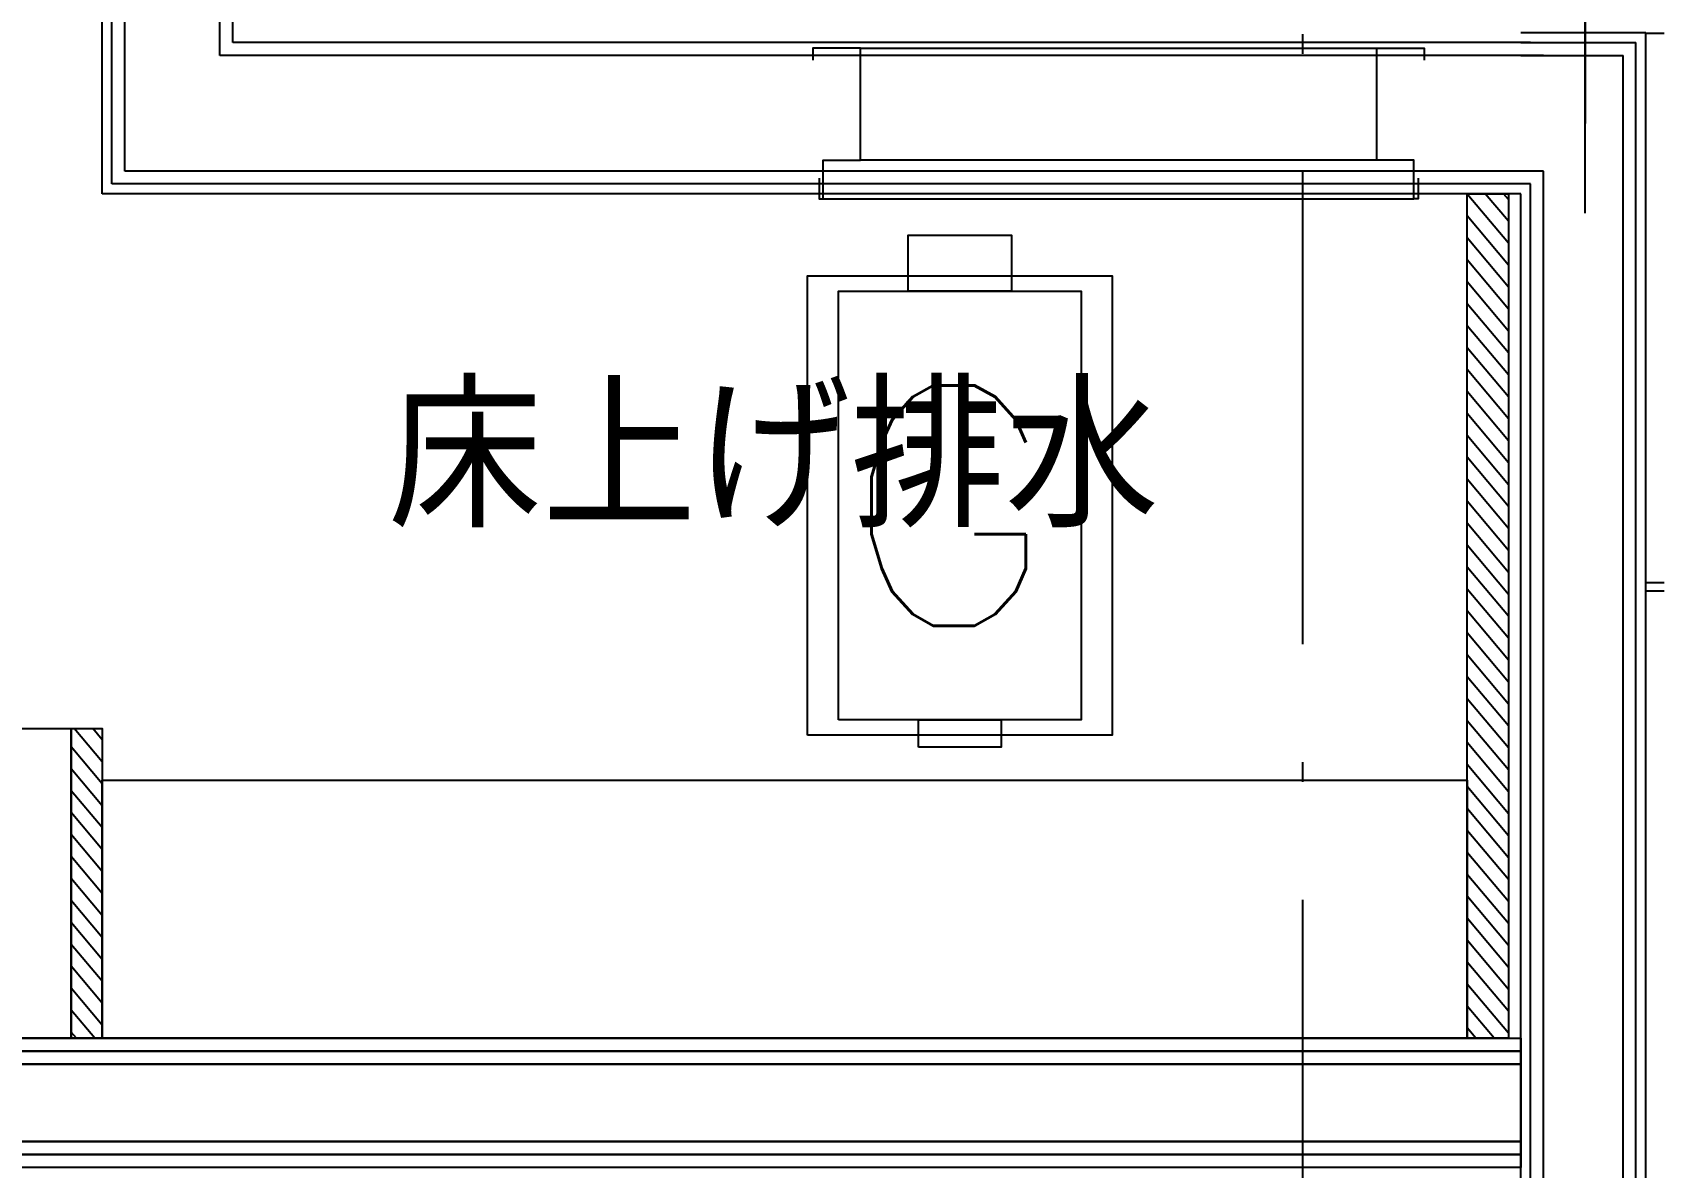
# Model space of a CAD drawing. Extents: x -120222 to -41942, y -19134 to 30932.
# Drawn here: x -79718 to -78137, y 10872 to 11971 of the extents above; entities that cross this region are included whole.
import ezdxf
from ezdxf.enums import TextEntityAlignment as Align

# ---------------------------------------------------------------- set-up
doc = ezdxf.new("R2010")
doc.units = 0
doc.header["$LTSCALE"] = 150
doc.header["$MEASUREMENT"] = 0
doc.linetypes.add('ISO-10______', pattern=[4.699, 3.048, -0.762, 0.127, -0.762])
doc.layers.get('0').update_dxf_attribs({"linetype": 'CONTINUOUS'})
for name, color, linetype in [('____-567', 7, 'CONTINUOUS'), ('____-568', 7, 'CONTINUOUS'), ('____-569', 7, 'CONTINUOUS'), ('____B', 7, 'CONTINUOUS'), ('___B', 7, 'CONTINUOUS')]:
    doc.layers.add(name, color=color, linetype=linetype)
doc.styles.get("Standard").update_dxf_attribs({"font": 'txt', "bigfont": 'BIGFONT.SHX'})

# ---------------------------------------------------------------- blocks, each defined once
blk = doc.blocks.new('____-37')
at = {"color": 8, "linetype": 'Continuous'}
for p, q in [((-85351.1, 7407.5), (-84851.1, 7407.5)), ((-84851.1, 7299), (-85351.1, 7299)), ((-85387.1, 7261.5), (-84815.1, 7261.5))]:
    blk.add_line(p, q, dxfattribs=at)
at = {"color": 8, "linetype": 'Continuous', "flags": 128}
for points in [[(-85391.1, 7281.5), (-85391.1, 7261.5), (-85387.1, 7261.5), (-85387.1, 7299), (-85351.1, 7299), (-85351.1, 7407.5), (-85351.1, 7407.5), (-85351.1, 7407.5), (-85397.1, 7407.5), (-85397.1, 7396)], [(-84811.1, 7281.5), (-84811.1, 7261.5), (-84815.1, 7261.5), (-84815.1, 7299), (-84851.1, 7299), (-84851.1, 7407.5), (-84851.1, 7407.5), (-84851.1, 7407.5), (-84805.1, 7407.5), (-84805.1, 7396)]]:
    blk.add_lwpolyline(points, dxfattribs=at)
blk = doc.blocks.new('____-49')
at = {"color": 1, "linetype": 'Continuous'}
for p, q in [((-86085.6, 7266.5), (-86085.6, 11901)), ((-86076.1, 7276), (-86076.1, 11891.5)), ((-86063.6, 7288.5), (-86063.6, 11879)), ((-84649.1, 7247.7), (-84649.1, 11844)), ((-85971.6, 7400.5), (-85971.6, 11787)), ((-85959.1, 7413), (-85959.1, 11774.5)), ((-84702.1, 7413), (-85959.1, 7413)), ((-84711.6, 7422.5), (-84590.6, 7422.5)), ((-84711.6, 7413), (-84600.1, 7413)), ((-84600.1, 5682), (-84600.1, 7413)), ((-84590.6, 5682), (-84590.6, 7422.5)), ((-84590.6, 7422), (-84572.6, 7422)), ((-84689.6, 7400.5), (-85971.6, 7400.5)), ((-84711.6, 7400.5), (-84612.6, 7400.5)), ((-84612.6, 5682), (-84612.6, 7400.5)), ((-84689.6, 7288.5), (-86063.6, 7288.5)), ((-84689.6, 5718), (-84689.6, 7288.5)), ((-84702.1, 7276), (-86076.1, 7276)), ((-84702.1, 5718), (-84702.1, 7276)), ((-84711.6, 7266.5), (-86085.6, 7266.5)), ((-84711.6, 5718), (-84711.6, 7266.5)), ((-84590.6, 6890), (-84572.6, 6890)), ((-84590.6, 6882), (-84572.6, 6882))]:
    blk.add_line(p, q, dxfattribs=at)
at = {"color": 2, "linetype": 'Continuous'}
blk.add_polyline3d([(-84649.1, 11840.5, 0), (-84649.1, 7334.5, 0)], dxfattribs=at)
at = {"color": 1}
blk.add_blockref('____-37', (0, 0), dxfattribs=at)
blk = doc.blocks.new('____-167')
at = {"color": 1}
blk.add_blockref('____-49', (0, 0), dxfattribs=at)
blk = doc.blocks.new('____-187')
at = {"color": 8, "linetype": 'Continuous', "flags": 128}
for points in [[(-85304.8, 7172), (-85304.8, 7226.5), (-85204.8, 7226.5), (-85204.8, 7172)], [(-85402.3, 6742), (-85402.3, 7187), (-85107.3, 7187), (-85107.3, 6742)], [(-85372.3, 6757), (-85372.3, 7172), (-85137.3, 7172), (-85137.3, 6757)], [(-85294.8, 6730.5), (-85294.8, 6757), (-85214.8, 6757), (-85214.8, 6730.5)]]:
    blk.add_lwpolyline(points, close=True, dxfattribs=at)
blk = doc.blocks.new('*X226')
at = {"color": 8, "linetype": 'Continuous'}
for p, q in [((-84723.6, 7218.5), (-84763.6, 7266.2)), ((-84723.6, 7239.8), (-84746, 7266.5)), ((-84723.6, 7261), (-84728.2, 7266.5)), ((-84723.6, 7197.3), (-84763.6, 7245)), ((-84723.6, 7176), (-84763.6, 7223.7)), ((-84723.6, 7154.8), (-84763.6, 7202.4)), ((-84723.6, 7133.5), (-84763.6, 7181.2)), ((-84723.6, 7112.3), (-84763.6, 7159.9)), ((-84723.6, 7091), (-84763.6, 7138.7)), ((-84723.6, 7069.8), (-84763.6, 7117.4)), ((-84723.6, 7048.5), (-84763.6, 7096.2)), ((-84723.6, 7027.3), (-84763.6, 7074.9)), ((-84723.6, 7006), (-84763.6, 7053.7)), ((-84723.6, 6984.7), (-84763.6, 7032.4)), ((-84723.6, 6963.5), (-84763.6, 7011.2)), ((-84723.6, 6942.2), (-84763.6, 6989.9)), ((-84723.6, 6921), (-84763.6, 6968.7)), ((-84723.6, 6899.7), (-84763.6, 6947.4)), ((-84723.6, 6878.5), (-84763.6, 6926.1)), ((-84723.6, 6857.2), (-84763.6, 6904.9)), ((-84723.6, 6836), (-84763.6, 6883.6)), ((-84723.6, 6814.7), (-84763.6, 6862.4)), ((-84723.6, 6793.5), (-84763.6, 6841.1)), ((-84723.6, 6772.2), (-84763.6, 6819.9)), ((-84723.6, 6751), (-84763.6, 6798.6)), ((-84723.6, 6729.7), (-84763.6, 6777.4)), ((-84723.6, 6708.4), (-84763.6, 6756.1)), ((-84723.6, 6687.2), (-84763.6, 6734.9)), ((-84723.6, 6665.9), (-84763.6, 6713.6)), ((-84723.6, 6644.7), (-84763.6, 6692.4)), ((-84723.6, 6623.4), (-84763.6, 6671.1)), ((-84723.6, 6602.2), (-84763.6, 6649.8)), ((-84723.6, 6580.9), (-84763.6, 6628.6)), ((-84723.6, 6559.7), (-84763.6, 6607.3)), ((-84723.6, 6538.4), (-84763.6, 6586.1)), ((-84723.6, 6517.2), (-84763.6, 6564.8)), ((-84723.6, 6495.9), (-84763.6, 6543.6)), ((-84723.6, 6474.7), (-84763.6, 6522.3)), ((-84723.6, 6453.4), (-84763.6, 6501.1)), ((-84737.3, 6448.5), (-84763.6, 6479.8)), ((-84755.1, 6448.5), (-84763.6, 6458.6))]:
    blk.add_line(p, q, dxfattribs=at)
blk = doc.blocks.new('*X308')
at = {"color": 8, "linetype": 'Continuous'}
for p, q in [((-86085.6, 6716.3), (-86112.6, 6748.5)), ((-86085.6, 6737.6), (-86094.7, 6748.5)), ((-86085.6, 6695.1), (-86115.6, 6730.8)), ((-86085.6, 6673.8), (-86115.6, 6709.6)), ((-86085.6, 6652.6), (-86115.6, 6688.3)), ((-86085.6, 6631.3), (-86115.6, 6667.1)), ((-86085.6, 6610), (-86115.6, 6645.8)), ((-86085.6, 6588.8), (-86115.6, 6624.5)), ((-86085.6, 6567.5), (-86115.6, 6603.3)), ((-86085.6, 6546.3), (-86115.6, 6582)), ((-86085.6, 6525), (-86115.6, 6560.8)), ((-86085.6, 6503.8), (-86115.6, 6539.5)), ((-86085.6, 6482.5), (-86115.6, 6518.3)), ((-86085.6, 6461.3), (-86115.6, 6497)), ((-86092.7, 6448.5), (-86115.6, 6475.8)), ((-86110.5, 6448.5), (-86115.6, 6454.5))]:
    blk.add_line(p, q, dxfattribs=at)
blk = doc.blocks.new('____-505')
at = {"color": 1, "linetype": 'Continuous', "flags": 128}
for points in [[(-88323.6, 6448.5), (-84711.6, 6448.5), (-84711.6, 6436), (-88323.6, 6436)], [(-88323.6, 6436), (-84711.6, 6436), (-84711.6, 6423.5), (-88323.6, 6423.5)], [(-88323.6, 6423.5), (-84711.6, 6423.5), (-84711.6, 6348.5), (-88323.6, 6348.5)], [(-88323.6, 6348.5), (-84711.6, 6348.5), (-84711.6, 6336), (-88323.6, 6336)], [(-88323.6, 6336), (-84711.6, 6336), (-84711.6, 6323.5), (-88323.6, 6323.5)]]:
    blk.add_lwpolyline(points, close=True, dxfattribs=at)
blk = doc.blocks.new('____-509')
at = {"color": 1}
blk.add_blockref('____-505', (0, 0), dxfattribs=at)

msp = doc.modelspace()

# ---------------------------------------------------------------- linework, layer by layer
at = {"layer": '____B', "color": 6, "linetype": 'ISO-10______'}
msp.add_line((-78487.45335, -18224.63715), (-78487.45335, 28821.32986), dxfattribs=at)
at = {"layer": '___B', "color": 0, "linetype": 'Continuous', "flags": 128}
for points in [[(-78328.45321, 11815.21684), (-78288.45325, 11815.21684), (-78288.45325, 10997.21684), (-78328.45321, 10997.21684)], [(-80694.45323, 11297.21684), (-79680.45325, 11297.21684), (-79680.45325, 10997.21684), (-80694.45323, 10997.21684)], [(-79680.45325, 11297.21684), (-79650.45325, 11297.21684), (-79650.45325, 10997.21684), (-79680.45325, 10997.21684)], [(-79650.45325, 11247.21684), (-78328.45321, 11247.21684), (-78328.45321, 10997.21684), (-79650.45325, 10997.21684)]]:
    msp.add_lwpolyline(points, close=True, dxfattribs=at)

# ---------------------------------------------------------------- block references
at = {"layer": '____-567', "color": 0}
msp.add_blockref('____-167', (6435.10495, 4548.69799), dxfattribs=at)
at = {"layer": '____-568', "color": 0}
msp.add_blockref('____-187', (6435.10495, 4548.69799), dxfattribs=at)
at = {"layer": '____-569', "color": 0}
msp.add_blockref('____-509', (6435.10495, 4548.69799), dxfattribs=at)
at = {"layer": '___B', "color": 0}
for name in ['*X226', '*X308']:
    msp.add_blockref(name, (6435.10495, 4548.69799), dxfattribs=at)

# ---------------------------------------------------------------- texts
at = {"layer": '____B', "color": 0}
msp.add_text('床上げ排水', height=135.771213, dxfattribs=at).set_placement((-79000.32336, 11560), align=Align.MIDDLE_CENTER)
at = {"layer": '___B', "color": 0}
msp.add_text('G', height=232.75065, dxfattribs=at).set_placement((-78935.26474, 11513.21684), align=Align.MIDDLE_LEFT)

doc.saveas('drawing.dxf')
